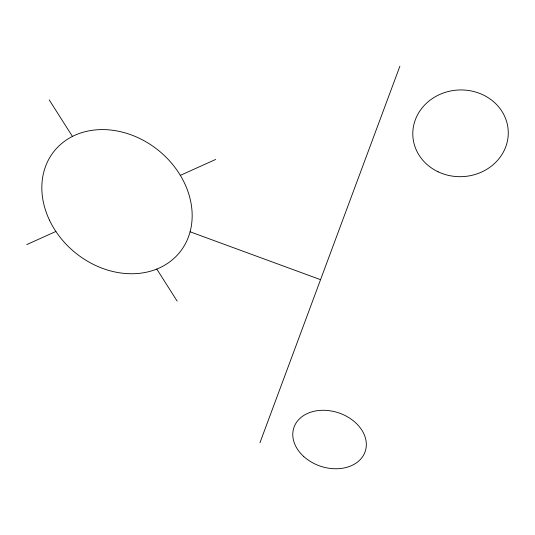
<?xml version="1.0" encoding="UTF-8"?>
<svg xmlns="http://www.w3.org/2000/svg" width="535" height="535" viewBox="0 0 535 535"><rect width="100%" height="100%" fill="white"/><g stroke="black" fill="none" stroke-linecap="round" stroke-linejoin="round"><path stroke-width="0.8" d="M259.943 442.773L399.879 66.226M26.75 244.595L55.887 231.468M180.322 175.373L215.665 159.443M190.079 231.789L320.559 279.678M49.213 99.898L72.439 136.425M156.782 269.072L177.125 301.065M49.474 220.159A80.611 65.932 38.9 0 0 179.352 252.761A80.611 65.932 38.9 0 0 122.161 132.085A80.611 65.932 38.9 0 0 49.474 220.159M303.706 456.482A37.597 28.174 18.3 0 0 365.131 451.687A37.597 28.174 18.3 0 0 319.83 410.412A37.597 28.174 18.3 0 0 303.706 456.482M438.105 171.795A47.749 43.355 -2.9 0 0 508.25 131.396A47.749 43.355 -2.9 0 0 435.263 96.748A47.749 43.355 -2.9 0 0 438.105 171.795"/></g></svg>
